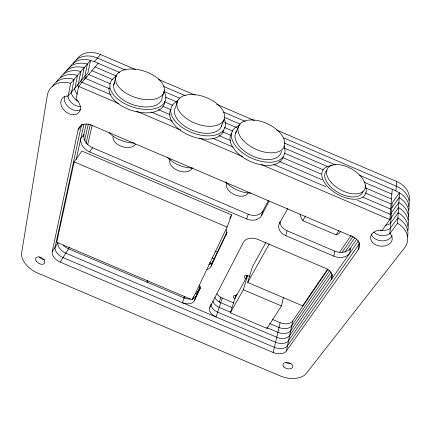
<?xml version="1.0" encoding="UTF-8"?>
<svg xmlns="http://www.w3.org/2000/svg" width="431" height="431" viewBox="0 0 431 431"><rect width="100%" height="100%" fill="white"/><g stroke="black" fill="none" stroke-linecap="round" stroke-linejoin="round"><path stroke-width="0.65" d="M389.872 233.618L397.565 223.247L399.472 192.759L392.162 203.039L389.872 233.618L390.621 234.324A10.861 8 4.8 0 1 385.486 245.783A10.861 8 4.8 0 1 370.811 239.507A10.861 8 4.8 0 1 380.939 230.181L382.119 230.305L389.888 219.6L392.215 189.295M408.868 210.096A24.691 18.883 3 0 0 401.304 193.955L395.938 190.89L396.59 181.489L276.664 130.07M82.526 124.139L78.097 129.925L52.248 251.58A10.398 6.567 30 0 0 60.221 262.102L273.195 352.499A10.349 6.519 15 0 0 286.362 350.979L358.306 249.608L359.228 242.367M332.026 274.655L331.18 279.773A11.448 8.087 11.2 0 0 325.642 268.33L257.722 239.361A11.292 8.232 17.1 0 0 243.402 242.351L209.875 307.233A10.102 6.61 19 0 0 216.028 316.974L222.31 298.101A9.805 6.621 18.9 0 1 216.89 293.726M333.858 256.197L334.709 251.117A11.912 8.787 8.8 0 0 350.446 248.164L349.724 253.283A12.014 8.803 9 0 1 333.858 256.197L285.807 235.692A11.863 8.938 13.6 0 1 279.509 223.301L279.843 222.084M68.184 96.038L70.603 83.323L90.548 60.372L87.956 72.747L68.184 96.038L67.139 95.973A10.92 8.103 40.2 0 0 62.129 107.572A10.92 8.103 40.2 0 0 76.982 113.924A10.92 8.103 40.2 0 0 76.939 100.17L76.034 99.394L78.647 86.399L98.155 63.271M71.638 91.975L74.089 79.315L71.832 78.765A25.979 19.4 40.5 0 0 52.582 86.469M75.021 87.983L77.51 75.382L75.269 74.843A25.736 19.341 40.7 0 0 56.456 81.982M78.345 84.072L80.861 71.519L78.641 70.991A25.499 19.287 41 0 0 60.286 77.591M81.61 80.225L84.153 67.732L81.949 67.209A25.267 19.228 41.3 0 0 63.707 73.814M84.81 76.454L87.38 64.02L85.198 63.497A25.041 19.169 41.6 0 0 66.412 71.19M286.362 350.979L292.773 320.923L328.039 269.235M74.154 161.867L56.747 242.249L192.291 299.831L227.11 227.099L231.571 214.934L81.96 151.087L74.154 161.867L227.11 227.099M76.206 159.535L83.948 124.144M83.431 136.444L86.2 123.95M84.665 140.334L88.355 123.902M85.979 143.528L90.294 124.564M87.665 144.794L92.169 125.227M273.195 352.499L280.118 322.679A9.891 6.54 14.5 0 0 292.773 320.923M235.892 295.24L230.391 312.831L267.015 328.395L281.459 305.962L283.399 297.724M113.762 85.058L115.583 77.661M267.015 328.395L267.333 327.134M285.807 235.692L287.073 230.784A11.761 8.922 13.4 0 1 279.978 221.803M327.792 268.896L302.621 305.827L247.696 282.45L252.324 267.021L265.868 242.534M230.391 312.831L243.31 289.734L247.62 275.522L250.066 276.562M246.941 275.204L245.891 278.652A2.538 1.767 17.4 0 1 244.431 276.099A2.538 1.767 17.4 0 1 247.62 275.522L234.82 298.678A2.451 1.649 18.1 0 1 233.381 296.264A2.451 1.649 18.1 0 1 236.43 295.758L236.969 294.039M262.996 210.818A11.691 8.997 17.9 0 1 248.272 214.218L92.584 147.758A11.966 8.868 36 0 1 83.9 134.327L80.812 138.464A12.073 8.889 35.8 0 0 89.616 151.954L246.667 218.986A11.793 9.013 18 0 0 261.498 215.613L262.996 210.818L268.427 200.404M164.426 90.289L162.18 97.449A25.1 13.975 17.8 0 1 133.599 104.922A25.1 13.975 17.8 0 1 114.851 82.192M177.841 100.364L175.455 107.491A24.831 14.078 21.1 0 0 192.948 130.507A24.831 14.078 21.1 0 0 221.599 125.507M246.667 218.986L248.272 214.218M219.277 302.083L220.823 297.471M209.875 307.233L210.711 304.83M207.047 269.504A10.705 7.467 21.3 0 0 211.034 266.293L227.018 232.621M211.034 266.293L212.795 261.525L227.013 232.05M184.921 296.221L182.378 302.686A10.085 6.632 21.6 0 0 194.419 300.666L200.243 288.215M194.419 300.666L197.964 291.232L200.248 286.486M192.291 299.831L193.449 296.776M147.203 282.499L147.914 280.667M221.2 126.66L224.012 119.732A25.063 14.002 21.2 0 0 193.923 94.594A25.063 14.002 21.2 0 0 184.323 116.882A25.063 14.002 21.2 0 0 224.012 119.732M235.579 133.244L238.526 126.369M146.993 282.143L147.515 281.012M183.854 298.096L184.683 296.302M229.836 218.565L231.571 214.934M200.21 287.612L196.207 295.914A10.01 6.637 21.6 0 1 192.571 298.731M261.498 215.613L269.084 201.126M279.509 223.301L287.811 208.421M247.696 282.45L269.251 243.941M340.792 231.382A23.064 13.954 30.3 0 1 338.103 234.011L336.067 234.857L302.799 220.645L305.504 216.076M60.221 262.102L69.536 247.205M52.248 251.58L58.007 242.718A10.242 6.578 30.2 0 0 65.803 253.18L275.571 342.262A10.193 6.53 14.8 0 0 288.565 340.657L358.495 240.751M336.067 234.857L339.003 230.391M339.418 252.566L351.173 235.337M329.683 270.485L291.744 325.75A9.967 6.54 14.6 0 1 279.008 327.468L269.714 323.519M342.203 252.248L353.204 236.22M331.159 272.085L290.699 330.642A10.037 6.54 14.7 0 1 277.882 332.323L266.762 327.603M344.897 252.194L354.821 237.831M332.258 274.321L289.637 335.614A10.112 6.535 14.8 0 1 276.734 337.257L217.633 312.152A10.026 6.616 19 0 1 211.071 304.092M349.153 250.023L356.884 238.909M89.616 151.954L92.584 147.758M391.795 207.904L399.165 197.608L401.019 198.815A24.912 18.942 3.3 0 1 408.405 216.254M391.423 212.86L398.858 202.543L400.728 203.755A25.138 18.996 3.6 0 1 408.437 220.042M391.046 217.908L398.546 207.575L400.431 208.798A25.364 19.056 3.9 0 1 407.963 226.388M390.664 223.048L398.222 212.698L400.124 213.932A25.601 19.109 4.2 0 1 407.99 230.359M390.27 228.285L397.899 217.919L399.817 219.163A25.838 19.158 4.5 0 1 407.505 236.91M69.714 67.543A24.82 19.109 41.9 0 1 88.387 59.855L94.389 61.66L100.488 54.532L135.722 69.639M70.603 83.323L68.324 82.768A26.221 19.454 40.2 0 0 47.291 95.456L21.669 252.728A20.44 12.558 30.6 0 0 37.772 273.109L280.333 375.967A20.327 12.451 14.4 0 0 306.242 373.478L404.37 248.121A26.081 19.212 4.7 0 0 399.505 224.497L397.565 223.247M243.31 289.734L281.459 305.962M222.31 298.101L233.995 303.068M272.737 319.538L280.118 322.679M231.926 307.459L220.774 302.718A9.875 6.621 18.9 0 1 214.832 297.417M230.946 312.383L219.217 307.4A9.951 6.616 19 0 1 212.892 301.161M287.073 230.784L334.709 251.117M215.015 251.128L217.483 252.178M212.014 257.781L214.476 258.826M209.374 262.662L211.228 263.449M158.597 79.449L195.065 95.084M216.701 104.361L254.414 120.529M125.302 69.994L97.465 58.061A24.599 19.045 42.2 0 0 73.275 63.416M163.661 86.437L185.314 95.72M223.667 112.162L245.32 121.445M283.673 137.882L396.267 186.149A24.475 18.824 2.7 0 1 408.83 206.481M94.389 61.66L119.775 72.537M164.211 91.582L179.7 98.22M224.152 117.27L240.239 124.166M284.094 142.957L335.383 164.938M359.47 175.266L395.938 190.89M95.052 66.95L116.693 76.222M165.542 97.153L176.672 101.921M224.901 122.582L236.646 127.619M284.255 148.016L327.538 166.56M364.023 182.194L391.844 194.112M91.895 70.695L112.938 79.708M164.313 101.716L172.976 105.428M224.352 127.431L233.015 131.143M284.39 153.15L323.385 169.857M365.472 187.884L391.467 199.02M88.678 74.509L110.32 83.781M162.886 106.29L170.929 109.733M222.875 131.983L230.914 135.426M282.24 157.407L321.203 174.092M365.111 192.894L391.084 204.019M85.397 78.399L109.501 88.716M158.322 109.619L170.067 114.646M218.889 135.555L230.628 140.581M279.45 161.485L322.092 179.743M362.88 197.209L390.691 209.116M82.057 82.359L111.144 94.815M151.378 112.033L172.422 121.041M212.655 138.265L233.079 147.009M273.933 164.497L325.922 186.752M357.488 200.264L390.292 214.304M78.647 86.399L118.87 103.612M136.81 111.295L180.745 130.092M199.305 138.039L242.621 156.577M261.186 164.518L389.888 219.6M302.799 220.645L301.398 218.328A23.064 13.954 30.3 0 1 300.105 213.991M78.42 101.312A10.624 8.033 41 0 1 71.137 92.159M390.47 228.209A10.565 7.936 3.9 0 1 380.428 230.186M63.26 245.115A10.161 6.584 30.3 0 0 68.529 248.816L184.236 297.966A10.01 6.637 21.6 0 0 190.362 299.103M212.795 261.525A10.619 7.467 21.3 0 1 208.825 264.742M199.451 285.36A10.279 6.891 21.5 0 1 199.575 289.998M226.21 229.507A11.265 8.27 21 0 1 226.156 234.997M390.082 233.381A10.662 7.957 4.2 0 1 373.752 232.072M80.597 106.446A10.721 8.054 40.7 0 1 67.791 96.097M81.26 82.547A10.339 7.957 41.9 0 1 80.818 80.769M391.585 213.253A10.285 7.866 3 0 1 390.066 214.223M78.593 87.461A10.43 7.984 41.6 0 1 77.65 84.498M391.219 218.151A10.376 7.887 3.3 0 1 389.683 219.12M365.079 185.061A24.395 13.593 29.6 0 1 352.811 199.192A24.395 13.593 29.6 0 1 324.327 182.302A24.395 13.593 29.6 0 1 332.156 165.542M363.037 191.472A21.211 11.82 29.6 0 1 337.538 192.172A21.211 11.82 29.6 0 1 327.027 170.056M223.759 130.232A28.511 16.281 21.1 0 1 190.685 135.905A28.511 16.281 21.1 0 1 170.843 109.372M192.016 168.37A11.885 7.397 20.8 0 1 177.707 170.423A11.885 7.397 20.8 0 1 170.191 159.044M224.33 119.317A28.64 16.238 21.1 0 1 192.204 132.678A28.64 16.238 21.1 0 1 177.534 101.183M193.034 168.079A23.673 14.406 20.9 0 1 167.772 157.735M283.059 156.943A28.43 16.27 24.7 0 1 250.007 161.296A28.43 16.27 24.7 0 1 231.549 133.394M248.315 192.425A11.852 7.397 24.8 0 1 234.793 194.807A11.852 7.397 24.8 0 1 226.534 183.121M283.894 145.818A28.554 16.233 24.7 0 1 269.838 162.245A28.554 16.233 24.7 0 1 236.183 146.745A28.554 16.233 24.7 0 1 239.609 125.421M281.421 151.136A24.756 14.072 24.7 0 1 252.722 156.114A24.756 14.072 24.7 0 1 236.818 131.116M251.079 193.088A23.608 14.401 24.8 0 1 225.602 181.979M164.761 101.738A28.818 16.162 17.7 0 1 134.925 111.397A28.818 16.162 17.7 0 1 109.151 87.574M135.598 144.261A12.009 7.343 17 0 1 121.962 146.54A12.009 7.343 17 0 1 112.997 136.697M164.168 91.701A28.947 16.125 17.8 0 1 133.098 107.147A28.947 16.125 17.8 0 1 116.23 76.508M134.402 143.022A23.92 14.304 17.2 0 1 109.038 132.64M84.541 79.493A6.201 4.773 41.9 0 1 86.884 76.68M290.812 363.705A5.043 3.114 14.4 0 1 285.936 362.519M44.894 259.888A5.07 3.141 30.7 0 1 39.463 257.038M392.151 235.601A10.764 7.979 4.5 0 1 381.23 240.832A10.764 7.979 4.5 0 1 371.306 233.92M80.565 109.614A10.818 8.076 40.4 0 1 68.798 107.389A10.818 8.076 40.4 0 1 64.661 96.135M359.616 243.24A12.44 9.213 7.9 0 1 358.98 244.312L287.472 345.781A10.269 6.524 14.9 0 1 274.391 347.343L63.034 257.609A10.317 6.573 30.1 0 1 55.146 247.114L81.335 125.696A12.494 9.31 36.9 0 1 81.701 124.5M78.097 129.925A12.607 9.331 36.7 0 1 91.636 125.205L352.628 236.732A12.553 9.234 8.2 0 1 358.306 249.608M197.964 291.232A9.935 6.643 21.6 0 1 195.313 293.694M390.847 223.134A10.468 7.914 3.6 0 1 384.937 225.338M77.23 94.039A10.527 8.006 41.3 0 1 74.423 88.296M396.59 181.489A24.265 18.765 2.4 0 1 409.283 200.501M76.459 59.898A24.389 18.98 42.6 0 1 100.488 54.532M331.089 182.313A21.302 11.788 29.5 0 0 364.195 190.163A21.302 11.788 29.5 0 0 342.446 165.294A21.302 11.788 29.5 0 0 331.089 182.313M242.33 139.423A24.993 13.997 24.7 0 0 282.752 148.873A24.993 13.997 24.7 0 0 259.139 120.879A24.993 13.997 24.7 0 0 242.33 139.423M121.984 90.181A25.337 13.9 17.9 0 0 163.344 93.732A25.337 13.9 17.9 0 0 134.553 69.138A25.337 13.9 17.9 0 0 121.984 90.181M283.905 366.953A5.08 3.114 14.5 0 0 292.466 367.632A5.08 3.114 14.5 0 0 287.283 362.428A5.08 3.114 14.5 0 0 283.905 366.953M36.49 261.434A5.107 3.136 30.6 0 0 44.528 263.325A5.107 3.136 30.6 0 0 39.652 257A5.107 3.136 30.6 0 0 36.49 261.434"/></g></svg>
